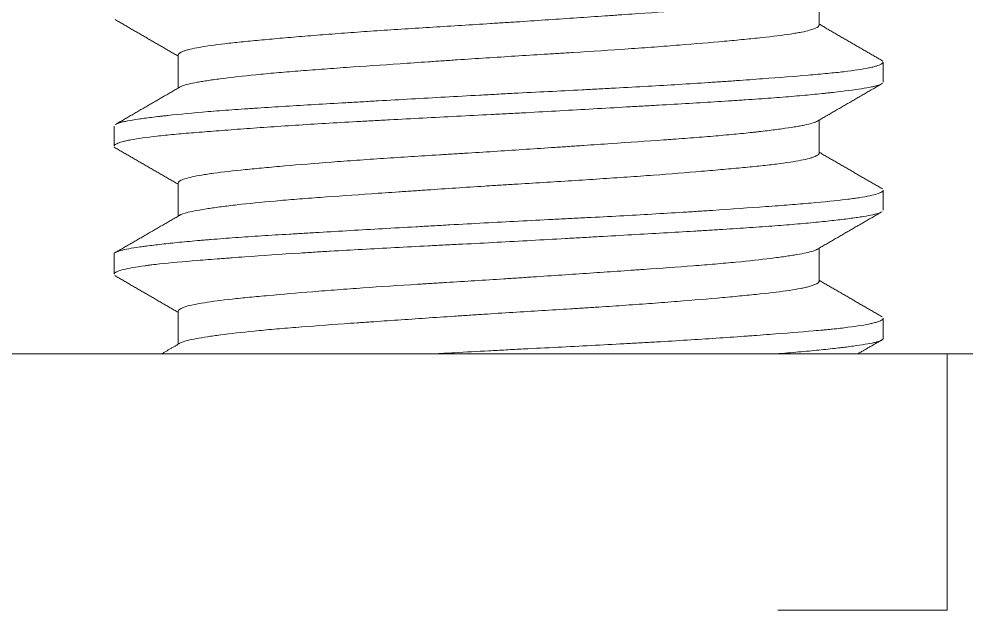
# Model space of a CAD drawing. Header units: millimetres. Extents: x 5401 to 6241, y 1473 to 2067.
# Drawn here: x 5521.71 to 5529.09, y 1693.24 to 1697.85 of the extents above; entities that cross this region are included whole.
import ezdxf

# ---------------------------------------------------------------- set-up
doc = ezdxf.new("R2010")
doc.units = ezdxf.units.MM

msp = doc.modelspace()

# ---------------------------------------------------------------- linework, layer by layer
at = {"color": 7, "linetype": 'Continuous', "lineweight": 18}
for p, q in [((5527.9475, 1697.8033), (5527.9475, 1698.0614)), ((5522.9475, 1697.5703), (5522.9475, 1697.3119)), ((5528.4475, 1697.3594), (5528.4475, 1697.5144)), ((5527.9475, 1696.8029), (5527.9475, 1697.0615)), ((5522.4475, 1697.014), (5522.4475, 1696.8592)), ((5522.9475, 1696.5706), (5522.9475, 1696.312)), ((5528.4475, 1696.3585), (5528.4475, 1696.5145)), ((5527.9475, 1695.8036), (5527.9475, 1696.0616)), ((5522.4475, 1696.015), (5522.4499, 1696.0214)), ((5522.4475, 1696.0147), (5522.4475, 1695.8593)), ((5522.9475, 1695.5699), (5522.9475, 1695.3118)), ((5528.4475, 1695.3594), (5528.4475, 1695.5141)), ((5508.9475, 1695.2367), (5534.6475, 1695.2367)), ((5528.9475, 1693.2367), (5528.9475, 1695.2367))]:
    msp.add_line(p, q, dxfattribs=at)
for points, knots in [([(5527.9334, 1698.0533), (5527.9301, 1698.0514), (5527.9239, 1698.0483), (5527.9162, 1698.0453), (5527.9099, 1698.043), (5527.9065, 1698.0418), (5527.8958, 1698.0383), (5527.8878, 1698.036), (5527.8438, 1698.0244), (5527.7956, 1698.0151), (5527.7042, 1698.0007), (5527.6706, 1697.9959), (5527.6244, 1697.9897), (5527.6149, 1697.9884), (5527.5957, 1697.9859), (5527.5663, 1697.9822), (5527.5354, 1697.9784), (5527.4291, 1697.9659), (5527.3335, 1697.956), (5527.2008, 1697.9439), (5527.16, 1697.9403), (5527.1177, 1697.9367), (5527.0891, 1697.9343), (5527.0747, 1697.9332), (5527.0019, 1697.9273), (5526.9418, 1697.9226), (5526.7563, 1697.9088), (5526.6256, 1697.8996), (5526.4534, 1697.8876), (5526.4185, 1697.8852), (5526.3654, 1697.8815), (5526.3476, 1697.8803), (5526.312, 1697.8778), (5526.2941, 1697.8766), (5526.2046, 1697.8705), (5526.1323, 1697.8655), (5525.9132, 1697.8506), (5525.7643, 1697.8405), (5525.5747, 1697.8281), (5525.5365, 1697.8256), (5525.4604, 1697.8207), (5525.4224, 1697.8182), (5525.3089, 1697.8111), (5525.2337, 1697.8064), (5525.0093, 1697.7926), (5524.8615, 1697.7835), (5524.679, 1697.7717), (5524.6429, 1697.7694), (5524.5714, 1697.7646), (5524.5361, 1697.7623), (5524.4312, 1697.7551), (5524.2945, 1697.7455), (5524.164, 1697.7356), (5524.0684, 1697.7281), (5524.0369, 1697.7256), (5523.9748, 1697.7206), (5523.944, 1697.7181), (5523.8539, 1697.7105), (5523.7964, 1697.7056), (5523.6862, 1697.6958), (5523.6335, 1697.691), (5523.5331, 1697.6817), (5523.4854, 1697.677), (5523.4176, 1697.6701), (5523.3956, 1697.6677), (5523.3529, 1697.663), (5523.3324, 1697.6607), (5523.2337, 1697.649), (5523.1673, 1697.6397), (5523.0863, 1697.6251), (5523.0624, 1697.6202), (5523.0314, 1697.6127), (5523.0218, 1697.6102), (5523.0045, 1697.6051), (5522.9967, 1697.6026), (5522.9621, 1697.5901), (5522.948, 1697.58), (5522.9475, 1697.5701), (5522.9475, 1697.5698), (5522.9475, 1697.5695)], [0, 0, 0, 0, 0.012188, 0.019657, 0.019657, 0.027126, 0.027126, 0.042064, 0.042064, 0.101815, 0.101815, 0.131691, 0.131691, 0.13916, 0.13916, 0.146629, 0.161567, 0.161567, 0.221318, 0.221318, 0.236256, 0.243725, 0.243725, 0.251194, 0.251194, 0.281069, 0.281069, 0.340821, 0.340821, 0.355759, 0.355759, 0.363228, 0.363228, 0.370697, 0.370697, 0.400572, 0.400572, 0.460324, 0.460324, 0.475262, 0.475262, 0.490199, 0.490199, 0.520075, 0.520075, 0.579827, 0.579827, 0.594764, 0.594764, 0.609702, 0.609702, 0.639578, 0.669454, 0.669454, 0.684392, 0.684392, 0.699329, 0.699329, 0.729205, 0.729205, 0.759081, 0.759081, 0.788957, 0.788957, 0.803894, 0.803894, 0.818832, 0.818832, 0.878584, 0.878584, 0.908459, 0.908459, 0.923397, 0.923397, 0.938335, 0.938335, 0.998087, 0.998087, 1, 1, 1, 1]), ([(5522.9643, 1697.3217), (5522.9691, 1697.3243), (5522.9749, 1697.3268), (5523.0066, 1697.3385), (5523.0449, 1697.3477), (5523.1096, 1697.3596), (5523.1235, 1697.362), (5523.1528, 1697.3668), (5523.1683, 1697.3692), (5523.2168, 1697.3766), (5523.2521, 1697.3815), (5523.3667, 1697.3963), (5523.4547, 1697.4064), (5523.5795, 1697.4189), (5523.6052, 1697.4214), (5523.6577, 1697.4263), (5523.6845, 1697.4288), (5523.7664, 1697.436), (5523.88, 1697.4453), (5524.0022, 1697.4546), (5524.097, 1697.4615), (5524.1291, 1697.4639), (5524.1945, 1697.4686), (5524.2278, 1697.4709), (5524.3963, 1697.4828), (5524.5357, 1697.4924), (5524.7515, 1697.5072), (5524.8246, 1697.5122), (5524.9358, 1697.5197), (5524.9732, 1697.5223), (5525.0297, 1697.5261), (5525.0486, 1697.5274), (5525.0864, 1697.5299), (5525.1053, 1697.5312), (5525.1998, 1697.5375), (5525.2754, 1697.5425), (5525.4266, 1697.5523), (5525.5022, 1697.5571), (5525.6533, 1697.5666), (5525.7477, 1697.5724), (5525.8421, 1697.5782), (5525.8799, 1697.5805), (5525.8987, 1697.5817), (5525.9551, 1697.5852), (5525.9923, 1697.5875), (5526.1772, 1697.5991), (5526.3204, 1697.6085), (5526.5283, 1697.6229), (5526.5964, 1697.6278), (5526.6968, 1697.6353), (5526.7298, 1697.6378), (5526.7946, 1697.6428), (5526.8265, 1697.6453), (5526.983, 1697.6579), (5527.0995, 1697.6679), (5527.2344, 1697.68), (5527.2608, 1697.6824), (5527.3125, 1697.6872), (5527.3379, 1697.6896), (5527.4116, 1697.6967), (5527.4577, 1697.7013), (5527.5872, 1697.7152), (5527.6619, 1697.7245), (5527.7405, 1697.7365), (5527.7555, 1697.739), (5527.7839, 1697.7439), (5527.7972, 1697.7463), (5527.8346, 1697.7537), (5527.8561, 1697.7587), (5527.9106, 1697.7737), (5527.9336, 1697.7838), (5527.9452, 1697.7963), (5527.9466, 1697.7988), (5527.9473, 1697.8018), (5527.9474, 1697.8023), (5527.9474, 1697.8029)], [0, 0, 0, 0, 0.016409, 0.016409, 0.076737, 0.076737, 0.091819, 0.091819, 0.106901, 0.106901, 0.137065, 0.137065, 0.197394, 0.197394, 0.212476, 0.212476, 0.227558, 0.227558, 0.257722, 0.287886, 0.287886, 0.302968, 0.302968, 0.31805, 0.31805, 0.378378, 0.378378, 0.408543, 0.408543, 0.423625, 0.423625, 0.431166, 0.431166, 0.438707, 0.438707, 0.468871, 0.468871, 0.499035, 0.499035, 0.529199, 0.53674, 0.53674, 0.544281, 0.544281, 0.559363, 0.559363, 0.619691, 0.619691, 0.649855, 0.649855, 0.664937, 0.664937, 0.68002, 0.68002, 0.740348, 0.740348, 0.75543, 0.75543, 0.770512, 0.770512, 0.800676, 0.800676, 0.861004, 0.861004, 0.876086, 0.876086, 0.891168, 0.891168, 0.921332, 0.921332, 0.981661, 0.981661, 0.996743, 0.996743, 1, 1, 1, 1]), ([(5522.4636, 1697.0311), (5522.4712, 1697.0348), (5522.4815, 1697.0385), (5522.5025, 1697.0445), (5522.5115, 1697.0468), (5522.5313, 1697.0513), (5522.5422, 1697.0536), (5522.5776, 1697.0604), (5522.6324, 1697.0695), (5522.7021, 1697.0789), (5522.76, 1697.0861), (5522.7904, 1697.0898), (5522.8229, 1697.0935), (5522.8451, 1697.0959), (5522.8564, 1697.0972), (5522.96, 1697.1083), (5523.0647, 1697.1183), (5523.2401, 1697.133), (5523.3016, 1697.1378), (5523.3986, 1697.1449), (5523.4317, 1697.1472), (5523.4826, 1697.1507), (5523.4997, 1697.1519), (5523.5342, 1697.1542), (5523.5516, 1697.1553), (5523.7095, 1697.1656), (5523.8581, 1697.1746), (5524.0934, 1697.1884), (5524.1739, 1697.193), (5524.2772, 1697.199), (5524.2979, 1697.2002), (5524.3398, 1697.2026), (5524.3608, 1697.2038), (5524.4241, 1697.2074), (5524.4665, 1697.2099), (5524.6795, 1697.2221), (5524.8532, 1697.232), (5525.1187, 1697.247), (5525.208, 1697.252), (5525.3206, 1697.2581), (5525.3433, 1697.2594), (5525.3884, 1697.2618), (5525.456, 1697.2654), (5525.5233, 1697.269), (5525.7469, 1697.2806), (5525.9238, 1697.2895), (5526.1422, 1697.3007), (5526.2075, 1697.3041), (5526.2726, 1697.3076), (5526.3159, 1697.3099), (5526.3375, 1697.311), (5526.4451, 1697.3168), (5526.5293, 1697.3215), (5526.7764, 1697.3356), (5526.934, 1697.3453), (5527.1218, 1697.3577), (5527.1589, 1697.3602), (5527.2139, 1697.364), (5527.2322, 1697.3652), (5527.2683, 1697.3677), (5527.3576, 1697.374), (5527.4423, 1697.3801), (5527.637, 1697.3946), (5527.7554, 1697.4036), (5527.8888, 1697.415), (5527.9148, 1697.4173), (5527.9651, 1697.4219), (5527.9893, 1697.4242), (5528.0591, 1697.431), (5528.102, 1697.4356), (5528.2198, 1697.4496), (5528.2839, 1697.4592), (5528.3455, 1697.4716), (5528.3569, 1697.4741), (5528.3776, 1697.4791), (5528.3869, 1697.4816), (5528.4119, 1697.4891), (5528.4372, 1697.4991), (5528.4466, 1697.5089), (5528.4474, 1697.5138), (5528.4474, 1697.514), (5528.4474, 1697.5142)], [0, 0, 0, 0, 0.024102, 0.024102, 0.03887, 0.03887, 0.053639, 0.053639, 0.083176, 0.112713, 0.112713, 0.127481, 0.134865, 0.134865, 0.14225, 0.14225, 0.201323, 0.201323, 0.23086, 0.23086, 0.245629, 0.245629, 0.253013, 0.253013, 0.260397, 0.260397, 0.319471, 0.319471, 0.349008, 0.349008, 0.356392, 0.356392, 0.363776, 0.363776, 0.378545, 0.378545, 0.437618, 0.437618, 0.467155, 0.467155, 0.474539, 0.474539, 0.481924, 0.496692, 0.496692, 0.555766, 0.555766, 0.570534, 0.577919, 0.577919, 0.585303, 0.585303, 0.61484, 0.61484, 0.673913, 0.673913, 0.688682, 0.688682, 0.696066, 0.696066, 0.70345, 0.732987, 0.732987, 0.792061, 0.792061, 0.806829, 0.806829, 0.821598, 0.821598, 0.851135, 0.851135, 0.910209, 0.910209, 0.924977, 0.924977, 0.939745, 0.939745, 0.969282, 0.998819, 0.998819, 1, 1, 1, 1]), ([(5528.4355, 1697.3446), (5528.4295, 1697.3412), (5528.4213, 1697.3378), (5528.4037, 1697.3321), (5528.3957, 1697.3299), (5528.3822, 1697.3265), (5528.3774, 1697.3253), (5528.3674, 1697.323), (5528.3411, 1697.3174), (5528.3089, 1697.3117), (5528.2206, 1697.2978), (5528.1471, 1697.2883), (5528.0474, 1697.2773), (5528.0361, 1697.276), (5528.0129, 1697.2736), (5528.0012, 1697.2723), (5527.9652, 1697.2686), (5527.9405, 1697.2661), (5527.864, 1697.2586), (5527.7559, 1697.2487), (5527.6359, 1697.239), (5527.5098, 1697.2295), (5527.4437, 1697.2248), (5527.3572, 1697.2191), (5527.3397, 1697.2179), (5527.3045, 1697.2156), (5527.2513, 1697.2122), (5527.1969, 1697.2088), (5527.0867, 1697.202), (5526.9358, 1697.193), (5526.777, 1697.1837), (5526.6549, 1697.1767), (5526.5932, 1697.1731), (5526.5303, 1697.1695), (5526.4881, 1697.1671), (5526.4668, 1697.1658), (5526.2753, 1697.1548), (5526.1022, 1697.1449), (5525.8382, 1697.13), (5525.7495, 1697.125), (5525.6154, 1697.1176), (5525.5705, 1697.1151), (5525.5029, 1697.1115), (5525.4802, 1697.1103), (5525.4351, 1697.1079), (5525.4126, 1697.1067), (5525.2101, 1697.096), (5525.0327, 1697.0871), (5524.7703, 1697.0737), (5524.6835, 1697.0692), (5524.5757, 1697.0634), (5524.5542, 1697.0623), (5524.5113, 1697.06), (5524.4898, 1697.0588), (5524.4258, 1697.0553), (5524.3836, 1697.053), (5524.175, 1697.0412), (5524.0158, 1697.0316), (5523.7883, 1697.0168), (5523.7143, 1697.0119), (5523.6064, 1697.0044), (5523.5708, 1697.0018), (5523.5014, 1696.9969), (5523.4675, 1696.9944), (5523.3679, 1696.9871), (5523.3045, 1696.9823), (5523.1835, 1696.9731), (5523.126, 1696.9685), (5523.0168, 1696.9594), (5522.9651, 1696.9549), (5522.8681, 1696.9457), (5522.8233, 1696.9411), (5522.7002, 1696.9272), (5522.6328, 1696.9178), (5522.5669, 1696.9055), (5522.5547, 1696.903), (5522.5321, 1696.898), (5522.5217, 1696.8955), (5522.4938, 1696.888), (5522.4647, 1696.878), (5522.4514, 1696.8681), (5522.4478, 1696.8616), (5522.4474, 1696.8598), (5522.4475, 1696.8581)], [0, 0, 0, 0, 0.022045, 0.022045, 0.036703, 0.036703, 0.044031, 0.044031, 0.05136, 0.080675, 0.080675, 0.139306, 0.139306, 0.146635, 0.146635, 0.153964, 0.153964, 0.168621, 0.168621, 0.197936, 0.227252, 0.227252, 0.256567, 0.256567, 0.263896, 0.263896, 0.271224, 0.285882, 0.285882, 0.315197, 0.344512, 0.344512, 0.35917, 0.366499, 0.366499, 0.373828, 0.373828, 0.432458, 0.432458, 0.461773, 0.461773, 0.476431, 0.476431, 0.48376, 0.48376, 0.491089, 0.491089, 0.549719, 0.549719, 0.579034, 0.579034, 0.586363, 0.586363, 0.593692, 0.593692, 0.60835, 0.60835, 0.66698, 0.66698, 0.696295, 0.696295, 0.710953, 0.710953, 0.72561, 0.72561, 0.754926, 0.754926, 0.784241, 0.784241, 0.813556, 0.813556, 0.842871, 0.842871, 0.901502, 0.901502, 0.916159, 0.916159, 0.930817, 0.930817, 0.960132, 0.989447, 0.989447, 1, 1, 1, 1]), ([(5527.9344, 1697.0538), (5527.9326, 1697.0528), (5527.9307, 1697.0518), (5527.9102, 1697.0415), (5527.8784, 1697.0324), (5527.8214, 1697.0207), (5527.8091, 1697.0183), (5527.7831, 1697.0135), (5527.7693, 1697.0112), (5527.7256, 1697.004), (5527.6613, 1696.9943), (5527.585, 1696.9845), (5527.5233, 1696.977), (5527.4913, 1696.9732), (5527.4576, 1696.9695), (5527.4347, 1696.9669), (5527.423, 1696.9657), (5527.3641, 1696.9594), (5527.3145, 1696.9544), (5527.2107, 1696.9447), (5527.1565, 1696.9399), (5527.0435, 1696.9306), (5526.9847, 1696.9259), (5526.893, 1696.919), (5526.8619, 1696.9167), (5526.8143, 1696.9132), (5526.7982, 1696.912), (5526.766, 1696.9096), (5526.7498, 1696.9085), (5526.6032, 1696.8979), (5526.4674, 1696.8885), (5526.2558, 1696.874), (5526.166, 1696.8678), (5526.074, 1696.8616), (5526.037, 1696.859), (5526.0184, 1696.8578), (5525.9627, 1696.854), (5525.9255, 1696.8515), (5525.7392, 1696.8389), (5525.5892, 1696.8289), (5525.3628, 1696.8144), (5525.2871, 1696.8097), (5525.1732, 1696.8027), (5525.1353, 1696.8004), (5525.0601, 1696.7957), (5525.0228, 1696.7934), (5524.8371, 1696.7819), (5524.6923, 1696.7728), (5524.5158, 1696.7609), (5524.4807, 1696.7585), (5524.411, 1696.7537), (5524.3764, 1696.7512), (5524.2739, 1696.7439), (5524.2077, 1696.7389), (5524.0147, 1696.7241), (5523.8938, 1696.7141), (5523.7525, 1696.7017), (5523.7247, 1696.6992), (5523.6702, 1696.6943), (5523.6437, 1696.6919), (5523.5661, 1696.6848), (5523.5172, 1696.6801), (5523.3788, 1696.6663), (5523.2975, 1696.6571), (5523.21, 1696.6453), (5523.1932, 1696.6429), (5523.1614, 1696.6381), (5523.1463, 1696.6356), (5523.1035, 1696.6284), (5523.053, 1696.6186), (5523.0156, 1696.6087), (5522.9925, 1696.6012), (5522.9856, 1696.5987), (5522.9735, 1696.5936), (5522.9683, 1696.5911), (5522.9552, 1696.5835), (5522.95, 1696.5785), (5522.9476, 1696.5721), (5522.9474, 1696.5706), (5522.9475, 1696.5691)], [0, 0, 0, 0, 0.006679, 0.006679, 0.066316, 0.066316, 0.081225, 0.081225, 0.096135, 0.096135, 0.125953, 0.155772, 0.155772, 0.170681, 0.178136, 0.178136, 0.185591, 0.185591, 0.215409, 0.215409, 0.245228, 0.245228, 0.275047, 0.275047, 0.289956, 0.289956, 0.297411, 0.297411, 0.304865, 0.304865, 0.364503, 0.364503, 0.394321, 0.401776, 0.401776, 0.409231, 0.409231, 0.42414, 0.42414, 0.483777, 0.483777, 0.513596, 0.513596, 0.528505, 0.528505, 0.543415, 0.543415, 0.603052, 0.603052, 0.617961, 0.617961, 0.632871, 0.632871, 0.662689, 0.662689, 0.722327, 0.722327, 0.737236, 0.737236, 0.752145, 0.752145, 0.781964, 0.781964, 0.841601, 0.841601, 0.856511, 0.856511, 0.87142, 0.87142, 0.901239, 0.931057, 0.931057, 0.945967, 0.945967, 0.960876, 0.960876, 0.990695, 0.990695, 1, 1, 1, 1]), ([(5522.9587, 1696.3185), (5522.9711, 1696.3265), (5522.9936, 1696.3344), (5523.0458, 1696.3472), (5523.0683, 1696.3519), (5523.1194, 1696.3614), (5523.1768, 1696.3709), (5523.2467, 1696.3807), (5523.3038, 1696.3882), (5523.3237, 1696.3907), (5523.365, 1696.3957), (5523.3865, 1696.3982), (5523.4969, 1696.4109), (5523.5954, 1696.4209), (5523.758, 1696.4352), (5523.8147, 1696.4399), (5523.9035, 1696.447), (5523.9338, 1696.4493), (5523.9955, 1696.454), (5524.0267, 1696.4564), (5524.1849, 1696.468), (5524.3178, 1696.4773), (5524.5263, 1696.4918), (5524.5974, 1696.4966), (5524.6883, 1696.5029), (5524.7066, 1696.5041), (5524.7432, 1696.5066), (5524.7983, 1696.5104), (5524.8536, 1696.5142), (5525.0385, 1696.5267), (5525.1882, 1696.5368), (5525.3778, 1696.5492), (5525.4348, 1696.5529), (5525.4921, 1696.5565), (5525.5303, 1696.5589), (5525.5495, 1696.5601), (5525.645, 1696.5661), (5525.7207, 1696.5707), (5525.9457, 1696.5846), (5526.093, 1696.5937), (5526.2735, 1696.6055), (5526.3094, 1696.6079), (5526.3809, 1696.6127), (5526.4163, 1696.6151), (5526.521, 1696.6224), (5526.589, 1696.6273), (5526.7876, 1696.6421), (5526.913, 1696.6521), (5527.0607, 1696.6647), (5527.0898, 1696.6672), (5527.1466, 1696.6722), (5527.1744, 1696.6746), (5527.2556, 1696.6819), (5527.307, 1696.6866), (5527.4047, 1696.696), (5527.4509, 1696.7006), (5527.5379, 1696.7099), (5527.5788, 1696.7146), (5527.6931, 1696.7288), (5527.756, 1696.7383), (5527.8311, 1696.753), (5527.853, 1696.758), (5527.8809, 1696.7655), (5527.8893, 1696.768), (5527.9046, 1696.7731), (5527.9114, 1696.7756), (5527.9372, 1696.7867), (5527.9472, 1696.7951), (5527.9475, 1696.8032)], [0, 0, 0, 0, 0.051724, 0.051724, 0.081657, 0.081657, 0.11159, 0.141523, 0.141523, 0.156489, 0.156489, 0.171456, 0.171456, 0.231322, 0.231322, 0.261255, 0.261255, 0.276221, 0.276221, 0.291188, 0.291188, 0.351054, 0.351054, 0.380987, 0.380987, 0.38847, 0.38847, 0.395953, 0.41092, 0.41092, 0.470785, 0.470785, 0.485752, 0.493235, 0.493235, 0.500718, 0.500718, 0.530651, 0.530651, 0.590517, 0.590517, 0.605484, 0.605484, 0.62045, 0.62045, 0.650383, 0.650383, 0.710249, 0.710249, 0.725215, 0.725215, 0.740182, 0.740182, 0.770115, 0.770115, 0.800048, 0.800048, 0.829981, 0.829981, 0.889847, 0.889847, 0.91978, 0.91978, 0.934746, 0.934746, 0.949713, 0.949713, 1, 1, 1, 1]), ([(5522.456, 1696.0267), (5522.4579, 1696.028), (5522.4601, 1696.0293), (5522.4716, 1696.0351), (5522.4845, 1696.0396), (5522.535, 1696.0531), (5522.5841, 1696.0621), (5522.6573, 1696.0727), (5522.6657, 1696.0739), (5522.6829, 1696.0763), (5522.7094, 1696.0798), (5522.7379, 1696.0834), (5522.7973, 1696.0907), (5522.8835, 1696.1004), (5522.9831, 1696.1103), (5523.063, 1696.1177), (5523.1042, 1696.1215), (5523.1474, 1696.1252), (5523.1766, 1696.1277), (5523.1914, 1696.1289), (5523.2665, 1696.1351), (5523.3292, 1696.1399), (5523.4595, 1696.1492), (5523.595, 1696.1583), (5523.7404, 1696.1674), (5523.8532, 1696.1742), (5523.8915, 1696.1765), (5523.9692, 1696.1811), (5524.0088, 1696.1834), (5524.2081, 1696.195), (5524.3729, 1696.2045), (5524.6281, 1696.2191), (5524.7145, 1696.2241), (5524.8461, 1696.2316), (5524.8903, 1696.2341), (5524.9794, 1696.2392), (5525.0239, 1696.2417), (5525.1576, 1696.2492), (5525.2467, 1696.2541), (5525.425, 1696.2638), (5525.5141, 1696.2685), (5525.6925, 1696.2778), (5525.7817, 1696.2823), (5525.9156, 1696.2891), (5525.9603, 1696.2914), (5526.0488, 1696.2959), (5526.0928, 1696.2982), (5526.3109, 1696.3095), (5526.4801, 1696.3186), (5526.7261, 1696.3328), (5526.8068, 1696.3376), (5526.9258, 1696.345), (5526.9649, 1696.3475), (5527.0417, 1696.3524), (5527.0795, 1696.3549), (5527.2653, 1696.3673), (5527.404, 1696.3772), (5527.565, 1696.3893), (5527.5966, 1696.3916), (5527.6585, 1696.3964), (5527.6888, 1696.3987), (5527.7772, 1696.4056), (5527.8327, 1696.4102), (5527.989, 1696.4238), (5528.0797, 1696.4328), (5528.1761, 1696.4445), (5528.1945, 1696.4469), (5528.2208, 1696.4505), (5528.2294, 1696.4517), (5528.2459, 1696.4541), (5528.2861, 1696.4601), (5528.3201, 1696.4663), (5528.39, 1696.481), (5528.4212, 1696.4911), (5528.4385, 1696.5023), (5528.4401, 1696.5035), (5528.443, 1696.506), (5528.4441, 1696.5072), (5528.4465, 1696.5104), (5528.4473, 1696.5123), (5528.4474, 1696.5142)], [0, 0, 0, 0, 0.008192, 0.008192, 0.037452, 0.037452, 0.095973, 0.095973, 0.103288, 0.103288, 0.110603, 0.125233, 0.125233, 0.154494, 0.183754, 0.183754, 0.198384, 0.205699, 0.205699, 0.213014, 0.213014, 0.242275, 0.242275, 0.271535, 0.300795, 0.300795, 0.315425, 0.315425, 0.330055, 0.330055, 0.388576, 0.388576, 0.417836, 0.417836, 0.432466, 0.432466, 0.447097, 0.447097, 0.476357, 0.476357, 0.505617, 0.505617, 0.534877, 0.534877, 0.549508, 0.549508, 0.564138, 0.564138, 0.622658, 0.622658, 0.651919, 0.651919, 0.666549, 0.666549, 0.681179, 0.681179, 0.7397, 0.7397, 0.75433, 0.75433, 0.76896, 0.76896, 0.79822, 0.79822, 0.856741, 0.856741, 0.871371, 0.871371, 0.878686, 0.878686, 0.886001, 0.915261, 0.915261, 0.973782, 0.973782, 0.981097, 0.981097, 0.988412, 0.988412, 1, 1, 1, 1]), ([(5528.4309, 1696.3422), (5528.427, 1696.3403), (5528.4224, 1696.3384), (5528.3918, 1696.3276), (5528.351, 1696.3187), (5528.2799, 1696.3071), (5528.2646, 1696.3047), (5528.2324, 1696.3), (5528.2153, 1696.2977), (5528.1616, 1696.2905), (5528.083, 1696.2809), (5527.9443, 1696.2662), (5527.838, 1696.2562), (5527.7528, 1696.2487), (5527.7237, 1696.2463), (5527.6641, 1696.2413), (5527.6337, 1696.2389), (5527.5404, 1696.2317), (5527.4756, 1696.2271), (5527.3406, 1696.2179), (5527.2705, 1696.2134), (5527.1614, 1696.2066), (5527.1244, 1696.2043), (5527.049, 1696.1998), (5527.0105, 1696.1974), (5526.8164, 1696.1859), (5526.655, 1696.1767), (5526.4041, 1696.1622), (5526.319, 1696.1574), (5526.1891, 1696.1499), (5526.1455, 1696.1474), (5526.0794, 1696.1436), (5526.0572, 1696.1424), (5526.013, 1696.1399), (5525.9909, 1696.1386), (5525.7918, 1696.1273), (5525.6141, 1696.1174), (5525.3464, 1696.1031), (5525.257, 1696.0985), (5525.145, 1696.0928), (5525.1226, 1696.0917), (5525.0777, 1696.0894), (5525.0553, 1696.0882), (5524.9883, 1696.0848), (5524.9439, 1696.0826), (5524.7235, 1696.0713), (5524.5518, 1696.0623), (5524.3011, 1696.0484), (5524.2187, 1696.0436), (5524.1173, 1696.0376), (5524.097, 1696.0363), (5524.0569, 1696.0339), (5523.9971, 1696.0302), (5523.9388, 1696.0266), (5523.7471, 1696.0143), (5523.6032, 1696.0043), (5523.4351, 1695.992), (5523.3855, 1695.9884), (5523.3373, 1695.9848), (5523.3055, 1695.9824), (5523.2897, 1695.9812), (5523.212, 1695.9753), (5523.1531, 1695.9707), (5522.9865, 1695.9571), (5522.8885, 1695.9481), (5522.7825, 1695.9366), (5522.7622, 1695.9342), (5522.7329, 1695.9307), (5522.7234, 1695.9295), (5522.7048, 1695.9271), (5522.6595, 1695.9212), (5522.6204, 1695.9152), (5522.5381, 1695.9006), (5522.4984, 1695.8906), (5522.4714, 1695.8793), (5522.4686, 1695.8781), (5522.4636, 1695.8755), (5522.4614, 1695.8743), (5522.4553, 1695.8705), (5522.4524, 1695.8681), (5522.4484, 1695.8632), (5522.4474, 1695.8607), (5522.4475, 1695.8583)], [0, 0, 0, 0, 0.012264, 0.012264, 0.071226, 0.071226, 0.085967, 0.085967, 0.100707, 0.100707, 0.130188, 0.15967, 0.189151, 0.189151, 0.203891, 0.203891, 0.218632, 0.218632, 0.248113, 0.248113, 0.277594, 0.277594, 0.292335, 0.292335, 0.307075, 0.307075, 0.366037, 0.366037, 0.395519, 0.395519, 0.410259, 0.410259, 0.417629, 0.417629, 0.425, 0.425, 0.483962, 0.483962, 0.513443, 0.513443, 0.520813, 0.520813, 0.528184, 0.528184, 0.542924, 0.542924, 0.601886, 0.601886, 0.631367, 0.631367, 0.638738, 0.638738, 0.646108, 0.660849, 0.660849, 0.719811, 0.719811, 0.734551, 0.741922, 0.741922, 0.749292, 0.749292, 0.778773, 0.778773, 0.837735, 0.837735, 0.852476, 0.852476, 0.859846, 0.859846, 0.867216, 0.896697, 0.896697, 0.95566, 0.95566, 0.96303, 0.96303, 0.9704, 0.9704, 0.985141, 0.985141, 1, 1, 1, 1]), ([(5527.9291, 1696.0509), (5527.9265, 1696.0496), (5527.9236, 1696.0483), (5527.9148, 1696.0447), (5527.9084, 1696.0424), (5527.8721, 1696.0308), (5527.83, 1696.0217), (5527.7611, 1696.0098), (5527.7465, 1696.0074), (5527.7156, 1696.0025), (5527.6993, 1696.0001), (5527.648, 1695.9927), (5527.6109, 1695.9878), (5527.4915, 1695.9729), (5527.4008, 1695.9629), (5527.2737, 1695.9506), (5527.2475, 1695.9481), (5527.1938, 1695.9433), (5527.1663, 1695.9408), (5527.0823, 1695.9337), (5527.0243, 1695.929), (5526.8446, 1695.9152), (5526.7171, 1695.906), (5526.5648, 1695.8954), (5526.5478, 1695.8942), (5526.5134, 1695.8918), (5526.4961, 1695.8906), (5526.444, 1695.8869), (5526.4091, 1695.8845), (5526.3035, 1695.8773), (5526.2322, 1695.8724), (5526.0158, 1695.8576), (5525.8679, 1695.8475), (5525.6974, 1695.8362), (5525.6784, 1695.8349), (5525.6404, 1695.8324), (5525.5835, 1695.8286), (5525.5268, 1695.8249), (5525.4135, 1695.8176), (5525.3381, 1695.8129), (5525.188, 1695.8036), (5525.1131, 1695.799), (5525.0013, 1695.7921), (5524.9454, 1695.7886), (5524.8897, 1695.7852), (5524.8526, 1695.7828), (5524.8341, 1695.7817), (5524.6682, 1695.7712), (5524.5264, 1695.7618), (5524.3217, 1695.7473), (5524.2548, 1695.7424), (5524.1566, 1695.735), (5524.1242, 1695.7325), (5524.0601, 1695.7275), (5524.0285, 1695.725), (5523.874, 1695.7124), (5523.7597, 1695.7025), (5523.6021, 1695.6881), (5523.5519, 1695.6835), (5523.4801, 1695.6764), (5523.4568, 1695.6741), (5523.4116, 1695.6694), (5523.3898, 1695.6671), (5523.2847, 1695.6555), (5523.2127, 1695.6462), (5523.1228, 1695.6319), (5523.0959, 1695.627), (5523.0483, 1695.617), (5523.028, 1695.612), (5522.9772, 1695.597), (5522.9569, 1695.587), (5522.9483, 1695.5747), (5522.9475, 1695.5722), (5522.9475, 1695.5695), (5522.9475, 1695.5692), (5522.9475, 1695.5689)], [0, 0, 0, 0, 0.008516, 0.008516, 0.023512, 0.023512, 0.083492, 0.083492, 0.098488, 0.098488, 0.113483, 0.113483, 0.143473, 0.143473, 0.203454, 0.203454, 0.218449, 0.218449, 0.233444, 0.233444, 0.263435, 0.263435, 0.323416, 0.323416, 0.330913, 0.330913, 0.338411, 0.338411, 0.353406, 0.353406, 0.383396, 0.383396, 0.443377, 0.443377, 0.450875, 0.450875, 0.458372, 0.473368, 0.473368, 0.503358, 0.503358, 0.533348, 0.533348, 0.548344, 0.555841, 0.555841, 0.563339, 0.563339, 0.62332, 0.62332, 0.65331, 0.65331, 0.668305, 0.668305, 0.6833, 0.6833, 0.743281, 0.743281, 0.773272, 0.773272, 0.788267, 0.788267, 0.803262, 0.803262, 0.863243, 0.863243, 0.893233, 0.893233, 0.923223, 0.923223, 0.983204, 0.983204, 0.998199, 0.998199, 1, 1, 1, 1]), ([(5522.9657, 1695.3225), (5522.9694, 1695.3244), (5522.9737, 1695.3262), (5523.0024, 1695.3374), (5523.0397, 1695.3465), (5523.1153, 1695.3607), (5523.1437, 1695.3655), (5523.1916, 1695.3728), (5523.2084, 1695.3753), (5523.2434, 1695.3802), (5523.2616, 1695.3827), (5523.3563, 1695.3951), (5523.4433, 1695.4051), (5523.5659, 1695.4176), (5523.5912, 1695.42), (5523.6431, 1695.425), (5523.6698, 1695.4274), (5523.7518, 1695.4347), (5523.8085, 1695.4394), (5523.9847, 1695.4535), (5524.11, 1695.4626), (5524.2766, 1695.4744), (5524.3104, 1695.4768), (5524.3619, 1695.4804), (5524.3792, 1695.4816), (5524.4139, 1695.484), (5524.4314, 1695.4852), (5524.5188, 1695.4912), (5524.5897, 1695.4961), (5524.8051, 1695.5109), (5524.9524, 1695.5209), (5525.1223, 1695.5323), (5525.1413, 1695.5336), (5525.1793, 1695.5361), (5525.1984, 1695.5374), (5525.2555, 1695.5412), (5525.2935, 1695.5437), (5525.4074, 1695.5511), (5525.4832, 1695.556), (5525.7097, 1695.5701), (5525.8599, 1695.5792), (5526.0278, 1695.5898), (5526.0464, 1695.5909), (5526.0835, 1695.5933), (5526.1388, 1695.5968), (5526.1934, 1695.6003), (5526.3014, 1695.6074), (5526.4428, 1695.6168), (5526.5788, 1695.6266), (5526.6788, 1695.634), (5526.7117, 1695.6365), (5526.777, 1695.6415), (5526.8094, 1695.644), (5526.9679, 1695.6566), (5527.0853, 1695.6666), (5527.2477, 1695.6812), (5527.2995, 1695.6859), (5527.3736, 1695.693), (5527.3978, 1695.6954), (5527.4448, 1695.7001), (5527.4676, 1695.7024), (5527.5774, 1695.7141), (5527.653, 1695.7233), (5527.7483, 1695.7377), (5527.7771, 1695.7425), (5527.8155, 1695.7499), (5527.8276, 1695.7524), (5527.8498, 1695.7574), (5527.8601, 1695.7599), (5527.9071, 1695.7724), (5527.9311, 1695.7825), (5527.9442, 1695.795), (5527.9468, 1695.7987), (5527.9475, 1695.8024), (5527.9475, 1695.8036), (5527.9475, 1695.8036), (5527.9475, 1695.8036)], [0, 0, 0, 0, 0.012066, 0.012066, 0.072394, 0.072394, 0.102558, 0.102558, 0.11764, 0.11764, 0.132722, 0.132722, 0.19305, 0.19305, 0.208132, 0.208132, 0.223214, 0.223214, 0.253378, 0.253378, 0.313707, 0.313707, 0.328789, 0.328789, 0.33633, 0.33633, 0.343871, 0.343871, 0.374035, 0.374035, 0.434363, 0.434363, 0.441904, 0.441904, 0.449445, 0.449445, 0.464527, 0.464527, 0.494691, 0.494691, 0.555019, 0.555019, 0.56256, 0.56256, 0.570101, 0.585183, 0.585183, 0.615347, 0.645512, 0.645512, 0.660594, 0.660594, 0.675676, 0.675676, 0.736004, 0.736004, 0.766168, 0.766168, 0.78125, 0.78125, 0.796332, 0.796332, 0.85666, 0.85666, 0.886824, 0.886824, 0.901906, 0.901906, 0.916988, 0.916988, 0.977317, 0.977317, 0.992399, 0.99994, 0.99994, 1, 1, 1, 1]), ([(5524.9369, 1695.2367), (5524.9924, 1695.2399), (5525.0481, 1695.243), (5525.1926, 1695.2511), (5525.2818, 1695.2561), (5525.4164, 1695.2633), (5525.4614, 1695.2657), (5525.5291, 1695.2693), (5525.5517, 1695.2705), (5525.5968, 1695.2728), (5525.6193, 1695.274), (5525.8213, 1695.2844), (5525.9976, 1695.2932), (5526.2575, 1695.3068), (5526.3434, 1695.3113), (5526.4497, 1695.3171), (5526.4709, 1695.3183), (5526.5132, 1695.3206), (5526.5343, 1695.3218), (5526.5972, 1695.3254), (5526.6387, 1695.3277), (5526.8432, 1695.3397), (5526.9986, 1695.3494), (5527.2195, 1695.3643), (5527.2911, 1695.3693), (5527.378, 1695.3755), (5527.3953, 1695.3767), (5527.4294, 1695.3792), (5527.48, 1695.3829), (5527.5288, 1695.3865), (5527.6877, 1695.3985), (5527.8026, 1695.4074), (5527.9309, 1695.4188), (5527.9682, 1695.4222), (5528.0038, 1695.4256), (5528.0271, 1695.4279), (5528.0386, 1695.4291), (5528.0948, 1695.4348), (5528.1359, 1695.4395), (5528.2479, 1695.4536), (5528.3077, 1695.4632), (5528.3637, 1695.4756), (5528.3739, 1695.4781), (5528.3925, 1695.4832), (5528.4008, 1695.4857), (5528.4226, 1695.4932), (5528.4331, 1695.4982), (5528.4448, 1695.5072), (5528.4475, 1695.5111), (5528.4475, 1695.515)], [0.4266676, 0.4266676, 0.4266676, 0.4266676, 0.4452818, 0.4452818, 0.4747628, 0.4747628, 0.4895034, 0.4895034, 0.4968737, 0.4968737, 0.5042439, 0.5042439, 0.5632061, 0.5632061, 0.5926872, 0.5926872, 0.6000575, 0.6000575, 0.6074278, 0.6074278, 0.6221683, 0.6221683, 0.6811305, 0.6811305, 0.7106116, 0.7106116, 0.7179819, 0.7179819, 0.7253521, 0.7400927, 0.7400927, 0.7990549, 0.7990549, 0.8137954, 0.8211657, 0.8211657, 0.828536, 0.828536, 0.858017, 0.858017, 0.9169792, 0.9169792, 0.9317198, 0.9317198, 0.9464603, 0.9464603, 0.9759414, 0.9759414, 1, 1, 1, 1]), ([(5528.4474, 1695.3576), (5528.4473, 1695.3559), (5528.4466, 1695.3543), (5528.442, 1695.3479), (5528.4347, 1695.3434), (5528.4203, 1695.3377), (5528.4172, 1695.3365), (5528.4105, 1695.3343), (5528.3996, 1695.3309), (5528.3866, 1695.3275), (5528.3576, 1695.3207), (5528.3114, 1695.3117), (5528.25, 1695.3024), (5528.1983, 1695.2954), (5528.171, 1695.2918), (5528.1415, 1695.2882), (5528.1214, 1695.2857), (5528.111, 1695.2845), (5528.0583, 1695.2784), (5527.9674, 1695.2685), (5527.812, 1695.2537), (5527.6957, 1695.2438), (5527.6249, 1695.2382), (5527.6153, 1695.2375), (5527.6056, 1695.2367)], [0, 0, 0, 0, 0.0099727, 0.0099727, 0.0376766, 0.0376766, 0.0446026, 0.0446026, 0.0515285, 0.0653805, 0.0653805, 0.0930844, 0.1207883, 0.1207883, 0.1346402, 0.1415662, 0.1415662, 0.1484922, 0.1484922, 0.1761961, 0.2039, 0.2316039, 0.2316039, 0.2359011, 0.2359011, 0.2359011, 0.2359011]), ([(5527.6269, 1693.2367), (5527.6647, 1693.2367), (5527.703, 1693.2367), (5527.7612, 1693.2367), (5527.7807, 1693.2367), (5527.8201, 1693.2367), (5527.8399, 1693.2367), (5527.9388, 1693.2367), (5528.0174, 1693.2367), (5528.115, 1693.2367), (5528.1345, 1693.2367), (5528.1735, 1693.2367), (5528.1929, 1693.2367), (5528.2502, 1693.2367), (5528.3248, 1693.2367), (5528.3958, 1693.2367), (5528.4478, 1693.2367), (5528.4649, 1693.2367), (5528.4986, 1693.2367), (5528.5151, 1693.2367), (5528.5953, 1693.2367), (5528.6533, 1693.2367), (5528.718, 1693.2367), (5528.7306, 1693.2367), (5528.7547, 1693.2367), (5528.7662, 1693.2367), (5528.7993, 1693.2367), (5528.8392, 1693.2367), (5528.8711, 1693.2367), (5528.8918, 1693.2367), (5528.8982, 1693.2367), (5528.9098, 1693.2367), (5528.915, 1693.2367), (5528.938, 1693.2367), (5528.9474, 1693.2367), (5528.9475, 1693.2367)], [0, 0, 0, 0, 0.062529, 0.062529, 0.093794, 0.093794, 0.125058, 0.125058, 0.250117, 0.250117, 0.281382, 0.281382, 0.312646, 0.312646, 0.375175, 0.437705, 0.437705, 0.468969, 0.468969, 0.500234, 0.500234, 0.625292, 0.625292, 0.656557, 0.656557, 0.687821, 0.687821, 0.750351, 0.81288, 0.81288, 0.844145, 0.844145, 0.875409, 0.875409, 1, 1, 1, 1])]:
    msp.add_open_spline(points, degree=3, knots=knots, dxfattribs=at)
for points in [[(5522.457, 1697.8463), (5522.7024, 1697.7041), (5522.9475, 1697.5617)], [(5528.4449, 1697.5234), (5528.1961, 1697.6676), (5527.9475, 1697.812)], [(5522.971, 1697.3255), (5522.714, 1697.1762), (5522.4566, 1697.027)], [(5527.9295, 1697.051), (5528.1866, 1697.2003), (5528.4438, 1697.3494)], [(5522.4497, 1696.8503), (5522.6986, 1696.706), (5522.9475, 1696.5615)], [(5528.4417, 1696.5253), (5528.1946, 1696.6685), (5527.9475, 1696.812)], [(5522.9639, 1696.3215), (5522.7065, 1696.1721), (5522.4491, 1696.0228)], [(5527.9241, 1696.0481), (5528.1815, 1696.1975), (5528.439, 1696.3468)], [(5522.4538, 1695.8479), (5522.7007, 1695.7048), (5522.9475, 1695.5615)], [(5528.442, 1695.5251), (5528.1946, 1695.6685), (5527.9475, 1695.812)], [(5522.9714, 1695.3257), (5522.8948, 1695.2812), (5522.8182, 1695.2367)], [(5528.2494, 1695.2367), (5528.3476, 1695.2937), (5528.4458, 1695.3507)]]:
    msp.add_open_spline(points, degree=2, dxfattribs=at)

doc.saveas('drawing.dxf')
